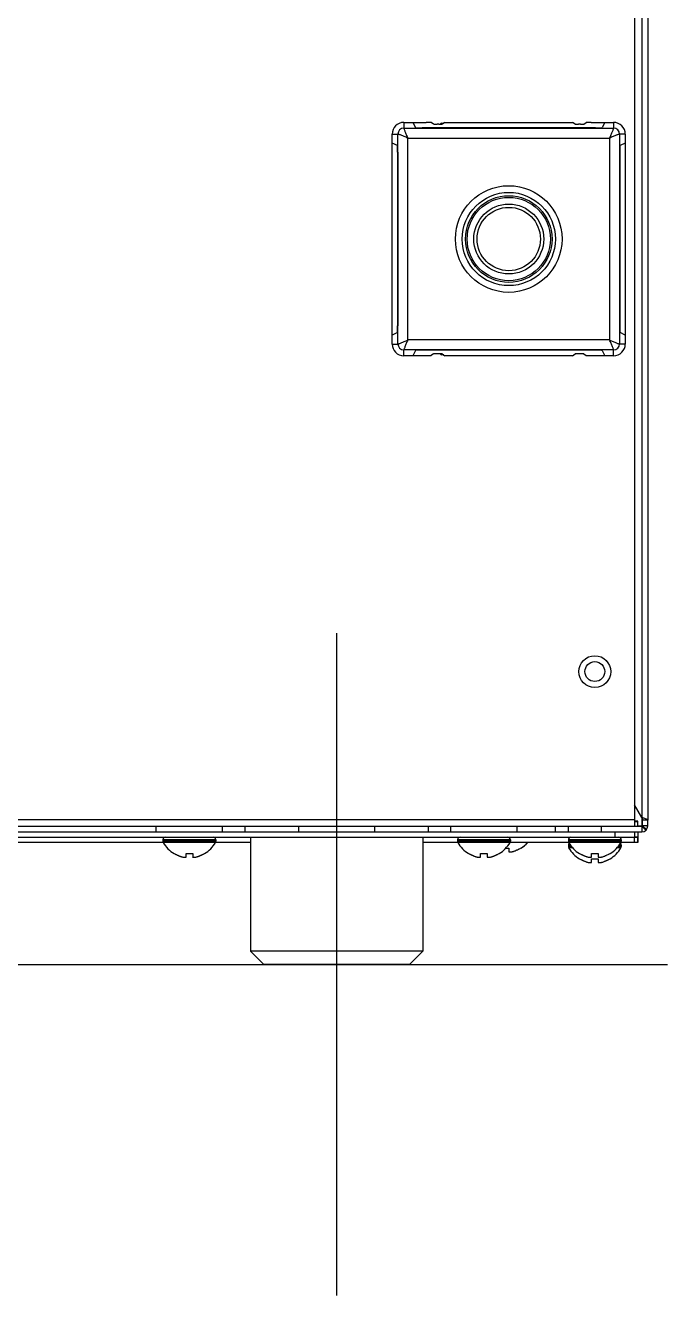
# Model space of a CAD drawing. Header units: millimetres. Extents: x 361 to 5577, y 463 to 3774.
# Drawn here: x 3985.2 to 4082.2, y 2938.3 to 3130.1 of the extents above; entities that cross this region are included whole.
import ezdxf

# ---------------------------------------------------------------- set-up
doc = ezdxf.new("R2010")
doc.units = ezdxf.units.MM
doc.header["$LTSCALE"] = 330
doc.layers.get('0').update_dxf_attribs({"linetype": 'CONTINUOUS'})
doc.layers.add('GEOM', color=7, linetype='CONTINUOUS')

msp = doc.modelspace()

# ---------------------------------------------------------------- linework, layer by layer
at = {"color": 9, "linetype": 'Continuous'}
for p, q in [((4078.33, 3676.41), (4078.33, 3009.21)), ((4042.38, 3115.41), (4042.38, 3114.55)), ((4042.38, 3114.55), (4074.07, 3114.55)), ((4074.07, 3115.41), (4074.07, 3114.55)), ((4040.62, 3113.65), (4041.48, 3113.65)), ((4041.48, 3081.96), (4041.48, 3113.65)), ((4042.99, 3113.04), (4073.46, 3113.04)), ((4042.99, 3082.57), (4042.99, 3113.04)), ((4073.46, 3113.04), (4073.46, 3082.57)), ((4075.83, 3113.65), (4074.97, 3113.65)), ((4074.97, 3113.65), (4074.97, 3081.96)), ((4040.62, 3081.96), (4041.48, 3081.96)), ((4073.46, 3082.57), (4042.99, 3082.57)), ((4075.83, 3081.96), (4074.97, 3081.96)), ((4074.07, 3081.06), (4042.38, 3081.06)), ((4042.38, 3080.2), (4042.38, 3081.06)), ((4074.07, 3080.2), (4074.07, 3081.06))]:
    msp.add_line(p, q, dxfattribs=at)
at = {"color": 7, "linetype": 'Continuous'}
for p, q in [((4077.23, 3674.16), (4077.23, 3010.11)), ((4079.23, 3673.64), (4079.23, 3010.09)), ((4042.38, 3115.41), (4045.77, 3115.41)), ((4043.73, 3115.41), (4044.12, 3114.62)), ((4071.32, 3114.59), (4045.13, 3114.59)), ((4046.88, 3115.15), (4046.52, 3115.39)), ((4047.69, 3115.13), (4047.39, 3115.13)), ((4048.59, 3115.41), (4048.19, 3115.15)), ((4048.59, 3115.41), (4067.86, 3115.41)), ((4068.26, 3115.15), (4067.86, 3115.41)), ((4069.07, 3115.13), (4068.76, 3115.13)), ((4069.57, 3115.15), (4069.93, 3115.39)), ((4070.68, 3115.41), (4074.07, 3115.41)), ((4072.72, 3115.41), (4072.33, 3114.62)), ((4040.62, 3081.96), (4040.62, 3113.65)), ((4041.41, 3111.91), (4040.62, 3112.3)), ((4075.83, 3112.3), (4075.04, 3111.91)), ((4075.83, 3113.65), (4075.83, 3081.96)), ((4041.45, 3110.9), (4041.45, 3084.71)), ((4075.01, 3110.9), (4075.01, 3084.71)), ((4041.41, 3083.71), (4040.62, 3083.31)), ((4075.83, 3083.31), (4075.04, 3083.71)), ((4045.77, 3080.2), (4042.38, 3080.2)), ((4044.12, 3080.99), (4043.73, 3080.2)), ((4071.32, 3081.03), (4045.13, 3081.03)), ((4046.88, 3080.47), (4046.52, 3080.23)), ((4047.69, 3080.48), (4047.39, 3080.48)), ((4048.19, 3080.47), (4048.59, 3080.2)), ((4067.86, 3080.2), (4048.59, 3080.2)), ((4067.86, 3080.2), (4068.26, 3080.47)), ((4069.07, 3080.48), (4068.76, 3080.48)), ((4069.57, 3080.47), (4069.93, 3080.23)), ((4074.07, 3080.2), (4070.68, 3080.2)), ((4072.33, 3080.99), (4072.72, 3080.2)), ((4078.33, 3010.5), (4077.23, 3012.4)), ((4078.33, 3010.5), (4078.43, 3010.47)), ((4077.23, 3010.11), (3281.23, 3010.11)), ((4077.23, 3009.11), (3281.23, 3009.11)), ((4004.98, 3008.31), (4004.98, 3009.11)), ((4014.98, 3008.31), (4014.98, 3009.11)), ((4018.43, 3008.31), (4018.43, 3009.11)), ((4026.49, 3009.11), (4026.49, 3008.31)), ((4037.97, 3009.11), (4037.97, 3008.31)), ((4046.03, 3009.11), (4046.03, 3008.31)), ((4049.48, 3008.31), (4049.48, 3009.11)), ((4059.48, 3008.31), (4059.48, 3009.11)), ((4065.23, 3009.11), (4065.23, 3008.31)), ((4067.23, 3008.31), (4067.23, 3009.11)), ((4072.23, 3008.31), (4072.23, 3009.11)), ((4077.23, 3010.11), (4077.23, 3009.11)), ((4077.73, 3009.91), (4077.23, 3009.91)), ((4077.73, 3009.84), (4077.23, 3009.84)), ((4078.33, 3009.11), (4077.23, 3009.11)), ((4077.73, 3009.11), (4077.73, 3009.91)), ((4077.73, 3009.21), (4078.33, 3009.21)), ((4078.33, 3009.21), (4078.33, 3009.11)), ((4078.33, 3009.11), (4078.33, 3008.31)), ((4079.04, 3008.65), (4078.4, 3009.15)), ((4078.96, 3008.57), (4078.4, 3009.14)), ((4079.23, 3010.09), (4078.43, 3010.09)), ((4078.43, 3009.21), (4078.43, 3010.09)), ((4079.23, 3009.21), (4078.43, 3009.21)), ((4079.23, 3009.21), (4079.23, 3010.09)), ((3280.13, 3008.31), (4078.33, 3008.31)), ((3281.23, 3007.51), (4077.23, 3007.51)), ((4006.03, 3006.71), (3982.74, 3006.71)), ((4013.98, 3007.11), (4005.98, 3007.11)), ((4005.98, 3007.11), (4005.98, 3006.91)), ((4013.98, 3006.91), (4005.98, 3006.91)), ((4013.92, 3006.71), (4006.03, 3006.71)), ((4019.23, 3006.71), (4013.92, 3006.71)), ((4013.98, 3007.11), (4013.98, 3006.91)), ((4019.23, 3007.51), (4019.23, 2990.31)), ((4045.23, 3007.51), (4045.23, 2990.31)), ((4050.53, 3006.71), (4045.23, 3006.71)), ((4058.48, 3007.11), (4050.48, 3007.11)), ((4050.48, 3007.11), (4050.48, 3006.91)), ((4058.48, 3006.91), (4050.48, 3006.91)), ((4058.42, 3006.71), (4050.53, 3006.71)), ((4067.28, 3006.71), (4058.42, 3006.71)), ((4058.48, 3007.11), (4058.48, 3006.91)), ((4075.23, 3007.11), (4067.23, 3007.11)), ((4067.23, 3007.11), (4067.23, 3006.91)), ((4075.23, 3006.91), (4067.23, 3006.91)), ((4075.17, 3006.71), (4067.28, 3006.71)), ((4074.23, 3008.31), (4074.23, 3007.51)), ((4077.73, 3006.71), (4075.17, 3006.71)), ((4075.23, 3007.11), (4075.23, 3006.91)), ((4077.22, 3006.71), (4077.22, 3007.51)), ((4077.23, 3008.31), (4077.23, 3007.51)), ((4077.73, 3008.29), (4077.23, 3008.29)), ((4077.73, 3007.52), (4077.23, 3007.52)), ((4077.23, 3007.51), (4077.73, 3007.51)), ((4077.7, 3007.51), (4077.7, 3006.71)), ((4077.73, 3008.29), (4077.73, 3007.52)), ((4077.73, 3007.51), (4077.73, 3006.71)), ((4007.68, 3005.03), (4007.68, 3005.06)), ((4009.48, 3004.51), (4009.48, 3005.06)), ((4010.48, 3005.06), (4010.48, 3004.51)), ((4012.28, 3005.06), (4012.28, 3005.03)), ((4052.18, 3005.03), (4052.18, 3005.06)), ((4053.98, 3004.51), (4053.98, 3005.06)), ((4054.98, 3005.06), (4054.98, 3004.51)), ((4056.78, 3005.06), (4056.78, 3005.03)), ((4057.23, 3005.31), (4057.23, 3005.34)), ((4058.23, 3005.86), (4058.23, 3005.31)), ((4060.03, 3005.86), (4060.03, 3005.83)), ((4067.58, 3006.31), (4067.23, 3006.31)), ((4067.23, 3006.31), (4067.23, 3006.11)), ((4067.74, 3006.11), (4067.23, 3006.11)), ((4067.89, 3005.91), (4067.28, 3005.91)), ((4068.93, 3005.03), (4068.93, 3005.06)), ((4070.73, 3004.51), (4070.73, 3005.06)), ((4071.73, 3005.06), (4071.73, 3004.51)), ((4073.53, 3005.06), (4073.53, 3005.03)), ((4075.17, 3005.91), (4074.56, 3005.91)), ((4075.23, 3006.11), (4074.71, 3006.11)), ((4075.23, 3006.31), (4074.88, 3006.31)), ((4075.23, 3006.31), (4075.23, 3006.11)), ((4068.93, 3004.23), (4068.93, 3004.26)), ((4070.73, 3003.71), (4070.73, 3004.26)), ((4071.73, 3004.26), (4071.73, 3003.71)), ((4073.53, 3004.26), (4073.53, 3004.23)), ((4045.23, 2990.31), (4019.23, 2990.31)), ((4019.23, 2990.31), (4021.23, 2988.31)), ((4045.23, 2990.31), (4043.23, 2988.31)), ((4043.23, 2988.31), (4021.23, 2988.31))]:
    msp.add_line(p, q, dxfattribs=at)
at = {"color": 4}
for p, q in [((4032.23, 3038.31), (4032.23, 2938.31)), ((3982.23, 2988.31), (4082.23, 2988.31))]:
    msp.add_line(p, q, dxfattribs=at)
at = {"color": 9, "linetype": 'Continuous'}
for radius in [8.05, 6.54, 6.29, 4.78]:
    msp.add_circle((4058.23, 3097.81), radius, dxfattribs=at)
at = {"color": 7, "linetype": 'Continuous'}
for centre, radius in [((4058.23, 3097.81), 7.04), ((4058.23, 3097.81), 5.28), ((4071.23, 3032.51), 2.4), ((4071.23, 3032.51), 1.5)]:
    msp.add_circle(centre, radius, dxfattribs=at)
for centre, radius, start, end in [((4042.38, 3113.65), 1.76, 90, 180), ((4074.07, 3113.65), 1.76, 0, 90), ((4042.38, 3081.96), 1.76, 180, 270), ((4074.07, 3081.96), 1.76, 270, 360), ((4078.33, 3009.21), 0.9, 270, 360), ((4078.33, 3009.21), 0.1, 270, 360), ((4006.38, 3007.11), 0.4, 90, 180), ((4006.38, 3006.91), 0.4, 180, 210.3012), ((4010.17, 3009.13), 4.8, 210.3012, 238.6273), ((4010.17, 3009.13), 4.8, 210.3012, 238.6273), ((4009.78, 3009.13), 4.8, 301.3727, 329.6988), ((4009.78, 3009.13), 4.8, 301.3727, 329.6988), ((4013.58, 3007.11), 0.4, 0, 90), ((4013.58, 3006.91), 0.4, 329.6988, 360), ((4050.88, 3007.11), 0.4, 90, 180), ((4050.88, 3006.91), 0.4, 180, 210.3012), ((4054.67, 3009.13), 4.8, 210.3012, 238.6273), ((4054.67, 3009.13), 4.8, 210.3012, 238.6273), ((4054.28, 3009.13), 4.8, 301.3727, 329.6988), ((4054.28, 3009.13), 4.8, 301.3727, 329.6988), ((4058.08, 3007.11), 0.4, 0, 90), ((4058.08, 3006.91), 0.4, 329.6988, 360), ((4057.53, 3009.93), 4.8, 301.3727, 317.6778), ((4057.53, 3009.93), 4.8, 301.3727, 317.8015), ((4067.63, 3007.11), 0.4, 90, 180), ((4067.63, 3006.91), 0.4, 180, 210.3012), ((4071.42, 3009.13), 4.8, 210.3012, 238.6273), ((4071.42, 3009.13), 4.8, 210.3012, 238.6273), ((4071.03, 3009.13), 4.8, 301.3727, 329.6988), ((4071.03, 3009.13), 4.8, 301.3727, 329.6988), ((4074.83, 3007.11), 0.4, 0, 90), ((4074.83, 3006.91), 0.4, 329.6988, 360), ((4010.16, 3009.11), 4.75, 238.4659, 241.0313), ((4010.16, 3009.11), 4.75, 241.0316, 241.9926), ((4010.16, 3009.11), 4.75, 241.9926, 243.3187), ((4010.16, 3009.11), 4.74, 243.3188, 244.4598), ((4010.16, 3009.1), 4.74, 244.4598, 245.4278), ((4010.15, 3009.1), 4.73, 245.4278, 246.6825), ((4010.15, 3009.09), 4.73, 246.6826, 247.4526), ((4010.15, 3009.09), 4.72, 247.4524, 248.9975), ((4009.98, 3008.83), 3.8, 262.4351, 277.5649), ((4009.8, 3009.09), 4.72, 291.0025, 292.5476), ((4009.8, 3009.09), 4.73, 292.5474, 293.3174), ((4009.8, 3009.1), 4.73, 293.3175, 294.5722), ((4009.8, 3009.1), 4.74, 294.5722, 295.5402), ((4009.79, 3009.11), 4.74, 295.5402, 296.6812), ((4009.79, 3009.11), 4.75, 296.6813, 298.0074), ((4009.79, 3009.11), 4.75, 298.0074, 298.9684), ((4009.79, 3009.11), 4.75, 298.9687, 301.5341), ((4054.66, 3009.11), 4.75, 238.4659, 241.0313), ((4054.66, 3009.11), 4.75, 241.0316, 241.9926), ((4054.66, 3009.11), 4.75, 241.9926, 243.3187), ((4054.66, 3009.11), 4.74, 243.3188, 244.4598), ((4054.66, 3009.1), 4.74, 244.4598, 245.4278), ((4054.65, 3009.1), 4.73, 245.4278, 246.6825), ((4054.65, 3009.09), 4.73, 246.6826, 247.4526), ((4054.65, 3009.09), 4.72, 247.4524, 248.9975), ((4054.48, 3008.83), 3.8, 262.4351, 277.5649), ((4054.3, 3009.09), 4.72, 291.0025, 292.5476), ((4054.3, 3009.09), 4.73, 292.5474, 293.3174), ((4054.3, 3009.1), 4.73, 293.3175, 294.5722), ((4054.3, 3009.1), 4.74, 294.5722, 295.5402), ((4054.29, 3009.11), 4.74, 295.5402, 296.6812), ((4054.29, 3009.11), 4.75, 296.6813, 298.0074), ((4054.29, 3009.11), 4.75, 298.0074, 298.9684), ((4054.29, 3009.11), 4.75, 298.9687, 301.5341), ((4056.97, 3007.31), 2.01, 275.9856, 277.2725), ((4057.73, 3009.61), 3.79, 270.4418, 277.5991), ((4058.48, 3007.3), 2.01, 262.7256, 264.8598), ((4058.48, 3007.28), 1.98, 264.8627, 265.7144), ((4058.48, 3007.27), 1.97, 265.714, 266.9766), ((4058.48, 3007.25), 1.96, 266.9771, 268.0037), ((4058.48, 3007.25), 1.95, 268.0037, 269.0738), ((4058.48, 3007.25), 1.95, 269.0741, 270.1995), ((4058.48, 3007.25), 1.95, 270.1995, 271.1541), ((4058.48, 3007.25), 1.95, 271.1545, 272.3767), ((4058.48, 3007.26), 1.96, 272.3765, 273.2159), ((4058.47, 3007.27), 1.97, 273.2167, 274.6016), ((4058.47, 3007.28), 1.98, 274.6009, 275.2558), ((4058.47, 3007.3), 2.01, 275.2585, 277.2741), ((4057.58, 3009.8), 4.64, 284.3176, 286.3964), ((4057.57, 3009.83), 4.67, 286.3949, 287.3772), ((4057.57, 3009.85), 4.68, 287.3773, 288.465), ((4057.56, 3009.87), 4.7, 288.4656, 290.5187), ((4057.56, 3009.88), 4.72, 290.5181, 291.0023), ((4057.55, 3009.89), 4.72, 291.0025, 292.5476), ((4057.55, 3009.89), 4.73, 292.5474, 293.3174), ((4057.55, 3009.9), 4.73, 293.3175, 294.5722), ((4057.55, 3009.9), 4.74, 294.5722, 295.5402), ((4057.54, 3009.91), 4.74, 295.5402, 296.6812), ((4057.54, 3009.91), 4.75, 296.6813, 298.0074), ((4057.54, 3009.91), 4.75, 298.0074, 298.9684), ((4057.54, 3009.91), 4.75, 298.9687, 301.5341), ((4067.63, 3006.31), 0.4, 132.2886, 180), ((4067.63, 3006.11), 0.4, 180, 210.3012), ((4071.42, 3008.33), 4.8, 210.3012, 238.6273), ((4071.42, 3008.33), 4.8, 210.3012, 238.6273), ((4071.41, 3009.11), 4.75, 238.4659, 241.0313), ((4071.41, 3009.11), 4.75, 241.0316, 241.9926), ((4071.41, 3009.11), 4.75, 241.9926, 243.3187), ((4071.41, 3009.11), 4.74, 243.3188, 244.4598), ((4071.41, 3009.1), 4.74, 244.4598, 245.4278), ((4071.4, 3009.1), 4.73, 245.4278, 246.6825), ((4071.4, 3009.09), 4.73, 246.6826, 247.4526), ((4071.4, 3009.09), 4.72, 247.4524, 248.9975), ((4071.23, 3008.83), 3.8, 262.4351, 277.5649), ((4071.05, 3009.09), 4.72, 291.0025, 292.5476), ((4071.05, 3009.09), 4.73, 292.5474, 293.3174), ((4071.05, 3009.1), 4.73, 293.3175, 294.5722), ((4071.05, 3009.1), 4.74, 294.5722, 295.5402), ((4071.04, 3009.11), 4.74, 295.5402, 296.6812), ((4071.04, 3009.11), 4.75, 296.6813, 298.0074), ((4071.04, 3009.11), 4.75, 298.0074, 298.9684), ((4071.04, 3009.11), 4.75, 298.9687, 301.5341), ((4071.03, 3008.33), 4.8, 301.3727, 329.6988), ((4071.03, 3008.33), 4.8, 301.3727, 329.6988), ((4074.83, 3006.31), 0.4, 0, 47.7114), ((4074.83, 3006.11), 0.4, 329.6988, 360), ((4010.15, 3009.08), 4.72, 248.9977, 249.4819), ((4010.14, 3009.07), 4.7, 249.4813, 251.5344), ((4010.14, 3009.05), 4.68, 251.535, 252.6227), ((4010.13, 3009.03), 4.67, 252.6228, 253.6051), ((4010.12, 3009), 4.64, 253.6036, 255.6824), ((4009.23, 3006.5), 2.01, 262.7259, 264.7415), ((4009.23, 3006.48), 1.98, 264.7442, 265.3991), ((4009.23, 3006.47), 1.97, 265.3984, 266.7833), ((4009.23, 3006.46), 1.96, 266.7841, 267.6235), ((4009.23, 3006.45), 1.96, 267.6234, 268.8455), ((4009.23, 3006.45), 1.95, 268.8459, 270.9258), ((4009.23, 3006.45), 1.95, 270.9261, 271.9964), ((4009.23, 3006.46), 1.96, 271.9964, 273.0228), ((4009.23, 3006.47), 1.97, 273.0233, 274.286), ((4009.22, 3006.48), 1.98, 274.2856, 275.1372), ((4009.22, 3006.5), 2.01, 275.1401, 277.2744), ((4010.73, 3006.5), 2.01, 262.7256, 264.8598), ((4010.73, 3006.48), 1.98, 264.8627, 265.7144), ((4010.73, 3006.47), 1.97, 265.714, 266.9766), ((4010.73, 3006.45), 1.96, 266.9771, 268.0037), ((4010.73, 3006.45), 1.95, 268.0037, 269.0738), ((4010.73, 3006.45), 1.95, 269.0741, 270.1995), ((4010.73, 3006.45), 1.95, 270.1995, 271.1541), ((4010.73, 3006.45), 1.95, 271.1545, 272.3767), ((4010.73, 3006.46), 1.96, 272.3765, 273.2159), ((4010.72, 3006.47), 1.97, 273.2167, 274.6016), ((4010.72, 3006.48), 1.98, 274.6009, 275.2558), ((4010.72, 3006.5), 2.01, 275.2585, 277.2741), ((4009.83, 3009), 4.64, 284.3176, 286.3964), ((4009.82, 3009.03), 4.67, 286.3949, 287.3772), ((4009.82, 3009.05), 4.68, 287.3773, 288.465), ((4009.81, 3009.07), 4.7, 288.4656, 290.5187), ((4009.81, 3009.08), 4.72, 290.5181, 291.0023), ((4054.65, 3009.08), 4.72, 248.9977, 249.4819), ((4054.64, 3009.07), 4.7, 249.4813, 251.5344), ((4054.64, 3009.05), 4.68, 251.535, 252.6227), ((4054.63, 3009.03), 4.67, 252.6228, 253.6051), ((4054.62, 3009), 4.64, 253.6036, 255.6824), ((4053.73, 3006.5), 2.01, 262.7259, 264.7415), ((4053.73, 3006.48), 1.98, 264.7442, 265.3991), ((4053.73, 3006.47), 1.97, 265.3984, 266.7833), ((4053.73, 3006.46), 1.96, 266.7841, 267.6235), ((4053.73, 3006.45), 1.96, 267.6234, 268.8455), ((4053.73, 3006.45), 1.95, 268.8459, 270.9258), ((4053.73, 3006.45), 1.95, 270.9261, 271.9964), ((4053.73, 3006.46), 1.96, 271.9964, 273.0228), ((4053.73, 3006.47), 1.97, 273.0233, 274.286), ((4053.72, 3006.48), 1.98, 274.2856, 275.1372), ((4053.72, 3006.5), 2.01, 275.1401, 277.2744), ((4055.23, 3006.5), 2.01, 262.7256, 264.8598), ((4055.23, 3006.48), 1.98, 264.8627, 265.7144), ((4055.23, 3006.47), 1.97, 265.714, 266.9766), ((4055.23, 3006.45), 1.96, 266.9771, 268.0037), ((4055.23, 3006.45), 1.95, 268.0037, 269.0738), ((4055.23, 3006.45), 1.95, 269.0741, 270.1995), ((4055.23, 3006.45), 1.95, 270.1995, 271.1541), ((4055.23, 3006.45), 1.95, 271.1545, 272.3767), ((4055.23, 3006.46), 1.96, 272.3765, 273.2159), ((4055.22, 3006.47), 1.97, 273.2167, 274.6016), ((4055.22, 3006.48), 1.98, 274.6009, 275.2558), ((4055.22, 3006.5), 2.01, 275.2585, 277.2741), ((4054.33, 3009), 4.64, 284.3176, 286.3964), ((4054.32, 3009.03), 4.67, 286.3949, 287.3772), ((4054.32, 3009.05), 4.68, 287.3773, 288.465), ((4054.31, 3009.07), 4.7, 288.4656, 290.5187), ((4054.31, 3009.08), 4.72, 290.5181, 291.0023), ((4071.41, 3008.31), 4.75, 238.4659, 241.0313), ((4071.41, 3008.31), 4.75, 241.0316, 241.9926), ((4071.41, 3008.31), 4.75, 241.9926, 243.3187), ((4071.41, 3008.31), 4.74, 243.3188, 244.4598), ((4071.41, 3008.3), 4.74, 244.4598, 245.4278), ((4071.4, 3008.3), 4.73, 245.4278, 246.6825), ((4071.4, 3008.29), 4.73, 246.6826, 247.4526), ((4071.4, 3008.29), 4.72, 247.4524, 248.9975), ((4071.4, 3009.08), 4.72, 248.9977, 249.4819), ((4071.4, 3008.28), 4.72, 248.9977, 249.4819), ((4071.39, 3009.07), 4.7, 249.4813, 251.5344), ((4071.39, 3008.27), 4.7, 249.4813, 251.5344), ((4071.39, 3009.05), 4.68, 251.535, 252.6227), ((4071.39, 3008.25), 4.68, 251.535, 252.6227), ((4071.38, 3009.03), 4.67, 252.6228, 253.6051), ((4071.38, 3008.23), 4.67, 252.6228, 253.6051), ((4071.37, 3009), 4.64, 253.6036, 255.6824), ((4071.37, 3008.2), 4.64, 253.6036, 255.6824), ((4070.48, 3006.5), 2.01, 262.7259, 264.7415), ((4070.48, 3005.7), 2.01, 262.7259, 264.7415), ((4070.48, 3006.48), 1.98, 264.7442, 265.3991), ((4070.48, 3005.68), 1.98, 264.7442, 265.3991), ((4070.48, 3006.47), 1.97, 265.3984, 266.7833), ((4070.48, 3005.67), 1.97, 265.3984, 266.7833), ((4070.48, 3006.46), 1.96, 266.7841, 267.6235), ((4070.48, 3005.66), 1.96, 266.7841, 267.6235), ((4070.48, 3006.45), 1.96, 267.6234, 268.8455), ((4070.48, 3005.65), 1.96, 267.6234, 268.8455), ((4070.48, 3006.45), 1.95, 268.8459, 270.9258), ((4070.48, 3005.65), 1.95, 268.8459, 270.9258), ((4070.48, 3006.45), 1.95, 270.9261, 271.9964), ((4070.48, 3005.65), 1.95, 270.9261, 271.9964), ((4070.48, 3006.46), 1.96, 271.9964, 273.0228), ((4070.48, 3005.66), 1.96, 271.9964, 273.0228), ((4070.48, 3006.47), 1.97, 273.0233, 274.286), ((4070.48, 3005.67), 1.97, 273.0233, 274.286), ((4070.47, 3006.48), 1.98, 274.2856, 275.1372), ((4070.47, 3005.68), 1.98, 274.2856, 275.1372), ((4070.47, 3006.5), 2.01, 275.1401, 277.2744), ((4070.47, 3005.7), 2.01, 275.1401, 277.2744), ((4071.23, 3008.03), 3.8, 262.4351, 277.5649), ((4071.98, 3006.5), 2.01, 262.7256, 264.8598), ((4071.98, 3005.7), 2.01, 262.7256, 264.8598), ((4071.98, 3006.48), 1.98, 264.8627, 265.7144), ((4071.98, 3005.68), 1.98, 264.8627, 265.7144), ((4071.98, 3006.47), 1.97, 265.714, 266.9766), ((4071.98, 3005.67), 1.97, 265.714, 266.9766), ((4071.98, 3006.45), 1.96, 266.9771, 268.0037), ((4071.98, 3005.65), 1.96, 266.9771, 268.0037), ((4071.98, 3006.45), 1.95, 268.0037, 269.0738), ((4071.98, 3005.65), 1.95, 268.0037, 269.0738), ((4071.98, 3006.45), 1.95, 269.0741, 270.1995), ((4071.98, 3005.65), 1.95, 269.0741, 270.1995), ((4071.98, 3006.45), 1.95, 270.1995, 271.1541), ((4071.98, 3005.65), 1.95, 270.1995, 271.1541), ((4071.98, 3006.45), 1.95, 271.1545, 272.3767), ((4071.98, 3005.65), 1.95, 271.1545, 272.3767), ((4071.98, 3006.46), 1.96, 272.3765, 273.2159), ((4071.98, 3005.66), 1.96, 272.3765, 273.2159), ((4071.97, 3006.47), 1.97, 273.2167, 274.6016), ((4071.97, 3005.67), 1.97, 273.2167, 274.6016), ((4071.97, 3006.48), 1.98, 274.6009, 275.2558), ((4071.97, 3005.68), 1.98, 274.6009, 275.2558), ((4071.97, 3006.5), 2.01, 275.2585, 277.2741), ((4071.97, 3005.7), 2.01, 275.2585, 277.2741), ((4071.08, 3009), 4.64, 284.3176, 286.3964), ((4071.08, 3008.2), 4.64, 284.3176, 286.3964), ((4071.07, 3009.03), 4.67, 286.3949, 287.3772), ((4071.07, 3008.23), 4.67, 286.3949, 287.3772), ((4071.07, 3009.05), 4.68, 287.3773, 288.465), ((4071.07, 3008.25), 4.68, 287.3773, 288.465), ((4071.06, 3009.07), 4.7, 288.4656, 290.5187), ((4071.06, 3008.27), 4.7, 288.4656, 290.5187), ((4071.06, 3009.08), 4.72, 290.5181, 291.0023), ((4071.06, 3008.28), 4.72, 290.5181, 291.0023), ((4071.05, 3008.29), 4.72, 291.0025, 292.5476), ((4071.05, 3008.29), 4.73, 292.5474, 293.3174), ((4071.05, 3008.3), 4.73, 293.3175, 294.5722), ((4071.05, 3008.3), 4.74, 294.5722, 295.5402), ((4071.04, 3008.31), 4.74, 295.5402, 296.6812), ((4071.04, 3008.31), 4.75, 296.6813, 298.0074), ((4071.04, 3008.31), 4.75, 298.0074, 298.9684), ((4071.04, 3008.31), 4.75, 298.9687, 301.5341)]:
    msp.add_arc(centre, radius, start, end, dxfattribs=at)
at = {"color": 9, "linetype": 'Continuous'}
for centre, start, end in [((4042.38, 3113.65), 90, 180), ((4074.07, 3113.65), 360, 90), ((4042.38, 3081.96), 180, 270), ((4074.07, 3081.96), 270, 0)]:
    msp.add_arc(centre, 0.898, start, end, dxfattribs=at)
at = {"color": 7, "linetype": 'Continuous'}
for centre, major_axis, start_param, end_param in [((4045.13, 3114.62), (1.01, 0), -3.124139, -1.570796), ((4045.77, 3115.39), (0.754, 0), 0.05236, 1.570796), ((4047.39, 3115.15), (0.503, 0), -3.089233, -1.570796), ((4047.69, 3115.15), (0.503, 0), -1.570796, -0.05236), ((4068.76, 3115.15), (0.503, 0), -3.089233, -1.570796), ((4069.07, 3115.15), (0.503, 0), -1.570796, -0.05236), ((4070.68, 3115.39), (0.754, 0), 1.570796, 3.089233), ((4071.32, 3114.62), (1.01, 0), -1.570796, -0.017453), ((4041.41, 3110.9), (0, 1.01), -1.570796, -0.017453), ((4075.04, 3110.9), (0, 1.01), 0.017453, 1.570796), ((4041.41, 3084.71), (0, 1.01), -3.124139, -1.570796), ((4075.04, 3084.71), (0, 1.01), -4.712389, -3.159046), ((4045.13, 3080.99), (1.01, 0), 1.570796, 3.124139), ((4045.77, 3080.23), (0.754, 0), -1.570796, -0.05236), ((4047.39, 3080.47), (0.503, 0), 1.570796, 3.089233), ((4047.69, 3080.47), (0.503, 0), 0.05236, 1.570796), ((4068.76, 3080.47), (0.503, 0), 1.570796, 3.089233), ((4069.07, 3080.47), (0.503, 0), 0.05236, 1.570796), ((4070.68, 3080.23), (0.754, 0), -3.089233, -1.570796), ((4071.32, 3080.99), (1.01, 0), 0.017453, 1.570796)]:
    msp.add_ellipse(centre, major_axis=major_axis, ratio=0.034921, start_param=start_param, end_param=end_param, dxfattribs=at)
at = {"color": 9, "linetype": 'Continuous'}
for points, knots in [([(4042.38, 3114.55), (4042.38, 3114.54), (4042.4, 3114.49), (4042.43, 3114.39), (4042.48, 3114.24), (4042.58, 3113.97), (4042.75, 3113.56), (4042.91, 3113.22), (4042.99, 3113.04)], [0, 0, 0, 0, 0.025728, 0.089256, 0.187403, 0.315276, 0.63555, 1, 1, 1, 1]), ([(4073.46, 3113.04), (4073.54, 3113.22), (4073.7, 3113.56), (4073.87, 3113.97), (4073.97, 3114.24), (4074.03, 3114.39), (4074.05, 3114.49), (4074.07, 3114.54), (4074.07, 3114.55)], [0, 0, 0, 0, 0.36445, 0.684724, 0.812596, 0.910743, 0.974272, 1, 1, 1, 1]), ([(4042.99, 3113.04), (4042.81, 3113.13), (4042.47, 3113.28), (4042.07, 3113.45), (4041.79, 3113.55), (4041.64, 3113.61), (4041.54, 3113.63), (4041.5, 3113.65), (4041.48, 3113.65)], [0, 0, 0, 0, 0.36445, 0.684724, 0.812596, 0.910743, 0.974272, 1, 1, 1, 1]), ([(4074.97, 3113.65), (4074.95, 3113.65), (4074.91, 3113.63), (4074.81, 3113.61), (4074.66, 3113.55), (4074.38, 3113.45), (4073.98, 3113.28), (4073.64, 3113.13), (4073.46, 3113.04)], [0, 0, 0, 0, 0.025728, 0.089256, 0.187403, 0.315276, 0.63555, 1, 1, 1, 1]), ([(4041.48, 3081.96), (4041.5, 3081.96), (4041.54, 3081.98), (4041.64, 3082.01), (4041.79, 3082.06), (4042.07, 3082.16), (4042.47, 3082.33), (4042.81, 3082.49), (4042.99, 3082.57)], [0, 0, 0, 0, 0.025728, 0.089256, 0.187403, 0.315276, 0.63555, 1, 1, 1, 1]), ([(4042.99, 3082.57), (4042.91, 3082.39), (4042.75, 3082.06), (4042.58, 3081.65), (4042.48, 3081.37), (4042.43, 3081.22), (4042.4, 3081.12), (4042.38, 3081.08), (4042.38, 3081.06)], [0, 0, 0, 0, 0.36445, 0.684724, 0.812596, 0.910743, 0.974272, 1, 1, 1, 1]), ([(4074.07, 3081.06), (4074.07, 3081.08), (4074.05, 3081.12), (4074.03, 3081.22), (4073.97, 3081.37), (4073.87, 3081.65), (4073.7, 3082.06), (4073.54, 3082.39), (4073.46, 3082.57)], [0, 0, 0, 0, 0.025728, 0.089256, 0.187403, 0.315276, 0.63555, 1, 1, 1, 1]), ([(4073.46, 3082.57), (4073.64, 3082.49), (4073.98, 3082.33), (4074.38, 3082.16), (4074.66, 3082.06), (4074.81, 3082.01), (4074.91, 3081.98), (4074.95, 3081.96), (4074.97, 3081.96)], [0, 0, 0, 0, 0.36445, 0.684724, 0.812596, 0.910743, 0.974272, 1, 1, 1, 1])]:
    msp.add_open_spline(points, degree=3, knots=knots, dxfattribs=at)
at = {"color": 7, "linetype": 'Continuous'}
for points, knots in [([(4078.33, 3010.5), (4078.34, 3010.47), (4078.39, 3010.33), (4078.43, 3010.19), (4078.43, 3010.09)], [0, 0, 0, 0, 0.2586, 1, 1, 1, 1]), ([(4078.28, 3009.12), (4078.27, 3009.12), (4078.26, 3009.11), (4078.26, 3009.11), (4078.25, 3009.11)], [0, 0, 0, 0, 0.506709, 1, 1, 1, 1]), ([(4078.3, 3009.13), (4078.3, 3009.13), (4078.29, 3009.12), (4078.28, 3009.12), (4078.28, 3009.12)], [0, 0, 0, 0, 0.508528, 1, 1, 1, 1]), ([(4078.33, 3009.15), (4078.32, 3009.14), (4078.31, 3009.14), (4078.31, 3009.13), (4078.3, 3009.13)], [0, 0, 0, 0, 0.508214, 1, 1, 1, 1]), ([(4078.43, 3010.47), (4078.62, 3010.41), (4078.88, 3010.34), (4079.15, 3010.21), (4079.23, 3010.13), (4079.23, 3010.09)], [0, 0, 0, 0, 0.662099, 0.876477, 1, 1, 1, 1])]:
    msp.add_open_spline(points, degree=3, knots=knots, dxfattribs=at)
at = {"layer": 'GEOM', "color": 3, "linetype": 'Continuous'}
for p, q in [((4048.13, 3115.31), (4048.43, 3115.31)), ((4048.43, 3080.31), (4048.13, 3080.31))]:
    msp.add_line(p, q, dxfattribs=at)
for centre, start, end in [((4048.13, 3115.01), 90, 155.2701), ((4048.13, 3080.61), 204.7299, 270)]:
    msp.add_arc(centre, 0.3, start, end, dxfattribs=at)

doc.saveas('drawing.dxf')
